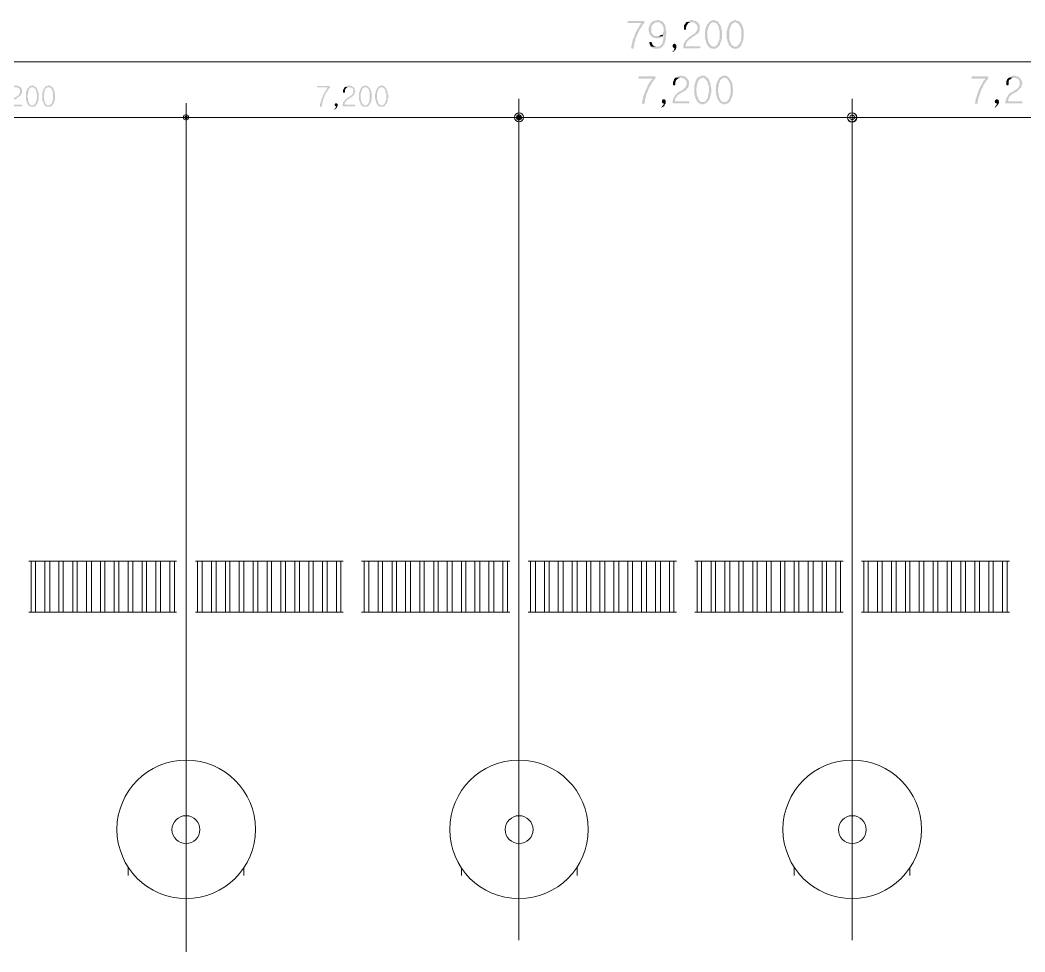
# Model space of a CAD drawing. Header units: millimetres. Extents: x -750 to 105570, y 8301 to 66109.
# Drawn here: x 36471 to 58197, y 41960 to 62120 of the extents above; entities that cross this region are included whole.
import ezdxf

# ---------------------------------------------------------------- set-up
doc = ezdxf.new("R2010")
doc.units = ezdxf.units.MM
doc.layers.add('PDF_솔리드 채우기', color=7, linetype='Continuous')
doc.layers.add('PDF_형상', color=7, linetype='Continuous')

msp = doc.modelspace()

# ---------------------------------------------------------------- hatches: boundary and pattern name
at = {"layer": 'PDF_솔리드 채우기', "transparency": 33554559}
for points in [[(49939, 62099), (49625, 62099), (49614, 62099), (49604, 62088), (49604, 62078), (49604, 62068), (49614, 62057), (49625, 62057), (49908, 62057), (49897, 62047), (49887, 62036), (49887, 62026), (49876, 62015), (49866, 61994), (49855, 61984), (49845, 61973), (49845, 61963), (49834, 61942), (49824, 61931), (49813, 61921), (49813, 61900), (49803, 61889), (49792, 61869), (49782, 61858), (49782, 61837), (49772, 61827), (49761, 61806), (49761, 61785), (49761, 61785), (49751, 61764), (49740, 61743), (49740, 61732), (49730, 61711), (49719, 61701), (49719, 61680), (49709, 61659), (49709, 61649), (49709, 61628), (49698, 61617), (49698, 61607), (49698, 61586), (49688, 61575), (49688, 61565), (49688, 61544), (49688, 61533), (49688, 61512), (49688, 61512), (49698, 61502), (49709, 61502), (49719, 61502), (49730, 61502), (49740, 61523), (49740, 61533), (49740, 61544), (49740, 61565), (49751, 61575), (49751, 61596), (49751, 61607), (49751, 61628), (49761, 61638), (49761, 61659), (49772, 61670), (49772, 61691), (49772, 61701), (49782, 61722), (49782, 61732), (49792, 61753), (49803, 61764), (49803, 61774), (49813, 61795), (49813, 61806), (49824, 61827), (49834, 61837), (49834, 61858), (49845, 61858), (49855, 61879), (49855, 61900), (49866, 61910), (49876, 61931), (49887, 61942), (49897, 61963), (49908, 61973), (49918, 61984), (49918, 62005), (49929, 62015), (49939, 62026), (49950, 62036), (49960, 62047), (49960, 62047), (49970, 62068), (49970, 62078), (49970, 62088), (49960, 62099), (49950, 62099)], [(50253, 62120), (50243, 62120), (50222, 62109), (50201, 62109), (50190, 62109), (50180, 62099), (50159, 62099), (50149, 62088), (50138, 62078), (50128, 62068), (50117, 62068), (50107, 62057), (50096, 62036), (50096, 62026), (50086, 62015), (50075, 62005), (50075, 61984), (50075, 61973), (50065, 61952), (50065, 61931), (50065, 61921), (50065, 61910), (50065, 61889), (50065, 61869), (50075, 61858), (50075, 61837), (50075, 61827), (50086, 61806), (50096, 61795), (50107, 61785), (50117, 61774), (50128, 61764), (50128, 61764), (50138, 61753), (50149, 61743), (50169, 61743), (50180, 61732), (50190, 61732), (50211, 61732), (50232, 61722), (50232, 61722), (50253, 61722), (50274, 61732), (50285, 61732), (50306, 61732), (50316, 61743), (50327, 61743), (50337, 61753), (50348, 61764), (50358, 61764), (50253, 61774), (50232, 61774), (50211, 61774), (50201, 61774), (50180, 61785), (50169, 61795), (50159, 61795), (50149, 61806), (50149, 61816), (50138, 61827), (50128, 61837), (50128, 61858), (50117, 61869), (50117, 61889), (50117, 61900), (50117, 61910), (50117, 61931), (50117, 61952), (50117, 61963), (50128, 61984), (50128, 61994), (50138, 62005), (50149, 62015), (50149, 62026), (50159, 62036), (50180, 62047), (50190, 62057), (50201, 62068), (50222, 62068), (50232, 62068), (50253, 62068), (50379, 62068), (50368, 62078), (50358, 62088), (50337, 62099), (50327, 62099), (50316, 62109), (50295, 62109), (50274, 62120), (50264, 62120)], [(50379, 62068), (50253, 62068), (50264, 62068), (50285, 62068), (50295, 62068), (50316, 62057), (50327, 62047), (50337, 62036), (50348, 62026), (50358, 62026), (50358, 62015), (50368, 61994), (50379, 61984), (50379, 61973), (50389, 61952), (50389, 61942), (50389, 61921), (50389, 61910), (50389, 61900), (50389, 61879), (50379, 61869), (50379, 61848), (50368, 61837), (50358, 61827), (50348, 61816), (50348, 61816), (50337, 61795), (50389, 61795), (50389, 61774), (50389, 61753), (50379, 61743), (50379, 61722), (50379, 61701), (50379, 61691), (50368, 61670), (50368, 61659), (50368, 61649), (50358, 61628), (50358, 61617), (50348, 61617), (50348, 61596), (50337, 61586), (50327, 61575), (50316, 61565), (50295, 61554), (50285, 61554), (50274, 61544), (50253, 61544), (50232, 61544), (50232, 61544), (50117, 61544), (50128, 61533), (50128, 61533), (50149, 61523), (50159, 61512), (50169, 61512), (50190, 61502), (50201, 61502), (50222, 61502), (50232, 61502), (50253, 61502), (50264, 61502), (50285, 61502), (50295, 61512), (50316, 61512), (50327, 61523), (50337, 61533), (50348, 61533), (50358, 61544), (50368, 61554), (50379, 61575), (50389, 61586), (50389, 61586), (50400, 61596), (50400, 61607), (50410, 61617), (50410, 61628), (50410, 61638), (50421, 61659), (50421, 61670), (50421, 61680), (50431, 61701), (50431, 61711), (50431, 61732), (50431, 61753), (50431, 61774), (50431, 61785), (50442, 61806), (50442, 61827), (50442, 61848), (50442, 61858), (50442, 61879), (50431, 61900), (50431, 61921), (50431, 61942), (50431, 61963), (50431, 61973), (50421, 61994), (50421, 62005), (50410, 62015), (50410, 62026), (50400, 62047), (50389, 62057)], [(50997, 62120), (50976, 62120), (50965, 62109), (50944, 62109), (50934, 62109), (50913, 62099), (50903, 62088), (50892, 62088), (50882, 62078), (50997, 62068), (51018, 62068), (51028, 62068), (51049, 62068), (51060, 62057), (51070, 62047), (51081, 62036), (51091, 62036), (51102, 62026), (51102, 62005), (51112, 61994), (51112, 61984), (51122, 61963), (51122, 61952), (51122, 61942), (51112, 61921), (51112, 61910), (51102, 61889), (51102, 61879), (51091, 61869), (51081, 61858), (51070, 61848), (51070, 61837), (51060, 61827), (51039, 61827), (51028, 61816), (51018, 61806), (50997, 61795), (50976, 61774), (50976, 61774), (50955, 61764), (50944, 61753), (50934, 61743), (50913, 61732), (50903, 61722), (50892, 61711), (50882, 61701), (50871, 61691), (50861, 61680), (50850, 61670), (50850, 61670), (50840, 61649), (50840, 61638), (50829, 61628), (50819, 61607), (50819, 61596), (50819, 61575), (50808, 61565), (50808, 61544), (50808, 61533), (50808, 61512), (51154, 61512), (51175, 61523), (51175, 61523), (51185, 61533), (51185, 61533), (51175, 61554), (51175, 61554), (51164, 61554), (51154, 61554), (50861, 61554), (50861, 61575), (50871, 61596), (50871, 61607), (50882, 61628), (50882, 61638), (50892, 61649), (50892, 61649), (50903, 61659), (50913, 61670), (50924, 61680), (50934, 61691), (50944, 61701), (50955, 61711), (50976, 61722), (50986, 61732), (51007, 61743), (51007, 61753), (51028, 61764), (51049, 61774), (51060, 61785), (51081, 61795), (51091, 61806), (51102, 61816), (51112, 61827), (51122, 61827), (51133, 61837), (51143, 61848), (51143, 61858), (51154, 61879), (51164, 61889), (51164, 61910), (51164, 61921), (51164, 61942), (51164, 61952), (51164, 61973), (51164, 61984), (51164, 62005), (51154, 62015), (51154, 62036), (51143, 62047), (51133, 62057), (51122, 62068), (51112, 62078), (51102, 62088), (51091, 62088), (51081, 62099), (51060, 62109), (51049, 62109), (51028, 62109), (51018, 62120)], [(50882, 62078), (50871, 62068), (50861, 62057), (50850, 62036), (50840, 62026), (50829, 62015), (50829, 61994), (50829, 61984), (50829, 61963), (50829, 61952), (50829, 61931), (50829, 61921), (50829, 61910), (50850, 61910), (50850, 61910), (50861, 61910), (50871, 61910), (50871, 61921), (50871, 61931), (50871, 61952), (50871, 61973), (50882, 61984), (50882, 62005), (50892, 62015), (50903, 62026), (50903, 62036), (50913, 62047), (50924, 62057), (50944, 62057), (50955, 62068), (50976, 62068), (50986, 62068), (50997, 62068)], [(51468, 62120), (51447, 62120), (51437, 62109), (51416, 62109), (51405, 62099), (51395, 62099), (51384, 62088), (51374, 62078), (51363, 62068), (51353, 62057), (51342, 62047), (51332, 62026), (51321, 62026), (51321, 62005), (51311, 61994), (51311, 61984), (51301, 61963), (51301, 61952), (51290, 61931), (51290, 61921), (51290, 61900), (51290, 61889), (51280, 61869), (51280, 61858), (51280, 61837), (51280, 61816), (51280, 61806), (51280, 61785), (51280, 61774), (51280, 61753), (51280, 61732), (51290, 61722), (51290, 61701), (51290, 61691), (51301, 61670), (51301, 61659), (51301, 61638), (51311, 61628), (51311, 61617), (51321, 61607), (51321, 61596), (51332, 61575), (51342, 61565), (51353, 61554), (51363, 61544), (51468, 61544), (51447, 61544), (51437, 61554), (51426, 61554), (51416, 61565), (51405, 61575), (51395, 61586), (51384, 61596), (51374, 61607), (51363, 61628), (51353, 61638), (51353, 61649), (51353, 61670), (51342, 61680), (51342, 61701), (51342, 61711), (51332, 61732), (51332, 61743), (51332, 61764), (51332, 61785), (51332, 61806), (51332, 61806), (51332, 61827), (51332, 61848), (51332, 61858), (51332, 61879), (51332, 61900), (51342, 61910), (51342, 61931), (51342, 61942), (51353, 61952), (51353, 61973), (51363, 61984), (51363, 61994), (51374, 62005), (51384, 62026), (51395, 62036), (51405, 62047), (51416, 62057), (51426, 62057), (51437, 62068), (51447, 62068), (51468, 62068), (51562, 62078), (51552, 62088), (51541, 62099), (51531, 62099), (51510, 62109), (51500, 62109), (51489, 62109)], [(51562, 62078), (51468, 62068), (51479, 62068), (51489, 62068), (51500, 62057), (51520, 62057), (51531, 62047), (51541, 62036), (51552, 62015), (51562, 62005), (51562, 61994), (51573, 61973), (51573, 61963), (51583, 61952), (51583, 61931), (51583, 61921), (51594, 61900), (51594, 61889), (51594, 61869), (51594, 61848), (51594, 61837), (51594, 61816), (51594, 61806), (51594, 61785), (51594, 61774), (51594, 61753), (51594, 61732), (51594, 61722), (51594, 61701), (51583, 61691), (51583, 61670), (51573, 61659), (51573, 61649), (51562, 61628), (51562, 61628), (51552, 61607), (51552, 61596), (51541, 61586), (51531, 61565), (51510, 61565), (51500, 61554), (51489, 61544), (51479, 61544), (51468, 61544), (51363, 61544), (51374, 61533), (51384, 61523), (51405, 61512), (51416, 61512), (51426, 61502), (51447, 61502), (51458, 61502), (51468, 61502), (51479, 61502), (51489, 61502), (51510, 61502), (51520, 61512), (51531, 61523), (51541, 61523), (51562, 61533), (51573, 61544), (51583, 61565), (51594, 61575), (51604, 61586), (51604, 61596), (51604, 61607), (51615, 61628), (51625, 61638), (51625, 61649), (51636, 61670), (51636, 61680), (51636, 61701), (51646, 61711), (51646, 61732), (51646, 61743), (51646, 61764), (51646, 61785), (51646, 61795), (51646, 61806), (51646, 61827), (51646, 61848), (51646, 61858), (51646, 61879), (51646, 61900), (51636, 61910), (51636, 61931), (51636, 61942), (51625, 61963), (51625, 61973), (51615, 61984), (51615, 62005), (51604, 62015), (51604, 62026), (51594, 62036), (51583, 62047), (51573, 62068)], [(51939, 62120), (51918, 62120), (51908, 62109), (51887, 62109), (51877, 62099), (51866, 62099), (51856, 62088), (51845, 62078), (51824, 62068), (51814, 62057), (51803, 62047), (51803, 62026), (51793, 62026), (51793, 62005), (51782, 61994), (51782, 61984), (51772, 61963), (51772, 61952), (51761, 61931), (51761, 61921), (51761, 61900), (51751, 61889), (51751, 61869), (51751, 61858), (51751, 61837), (51751, 61816), (51751, 61806), (51751, 61785), (51751, 61774), (51751, 61753), (51751, 61732), (51751, 61722), (51761, 61701), (51761, 61691), (51761, 61670), (51772, 61659), (51772, 61638), (51782, 61628), (51782, 61617), (51793, 61607), (51793, 61596), (51803, 61575), (51814, 61565), (51824, 61554), (51835, 61544), (51939, 61544), (51918, 61544), (51908, 61554), (51897, 61554), (51887, 61565), (51866, 61575), (51856, 61586), (51845, 61596), (51845, 61607), (51835, 61628), (51824, 61638), (51824, 61649), (51814, 61670), (51814, 61680), (51814, 61701), (51803, 61711), (51803, 61732), (51803, 61743), (51803, 61764), (51803, 61785), (51803, 61806), (51803, 61806), (51803, 61827), (51803, 61848), (51803, 61858), (51803, 61879), (51803, 61900), (51814, 61910), (51814, 61931), (51814, 61942), (51824, 61952), (51824, 61973), (51835, 61984), (51835, 61994), (51845, 62005), (51856, 62026), (51856, 62036), (51877, 62047), (51887, 62057), (51897, 62057), (51908, 62068), (51918, 62068), (51939, 62068), (52034, 62078), (52023, 62088), (52013, 62099), (51992, 62099), (51981, 62109), (51971, 62109), (51950, 62109)], [(52034, 62078), (51939, 62068), (51950, 62068), (51960, 62068), (51971, 62057), (51981, 62057), (52002, 62047), (52013, 62036), (52023, 62015), (52023, 62005), (52034, 61994), (52044, 61973), (52044, 61963), (52055, 61952), (52055, 61931), (52055, 61921), (52065, 61900), (52065, 61889), (52065, 61869), (52065, 61848), (52065, 61837), (52065, 61816), (52065, 61806), (52065, 61785), (52065, 61774), (52065, 61753), (52065, 61732), (52065, 61722), (52055, 61701), (52055, 61691), (52055, 61670), (52044, 61659), (52044, 61649), (52034, 61628), (52034, 61628), (52023, 61607), (52013, 61596), (52002, 61586), (51992, 61565), (51981, 61565), (51971, 61554), (51960, 61544), (51950, 61544), (51939, 61544), (51835, 61544), (51845, 61533), (51856, 61523), (51877, 61512), (51887, 61512), (51897, 61502), (51908, 61502), (51929, 61502), (51939, 61502), (51950, 61502), (51960, 61502), (51981, 61502), (51992, 61512), (52002, 61523), (52013, 61523), (52023, 61533), (52044, 61544), (52055, 61565), (52055, 61575), (52065, 61586), (52076, 61596), (52076, 61607), (52086, 61628), (52086, 61638), (52096, 61649), (52096, 61670), (52107, 61680), (52107, 61701), (52107, 61711), (52117, 61732), (52117, 61743), (52117, 61764), (52117, 61785), (52117, 61795), (52117, 61806), (52117, 61827), (52117, 61848), (52117, 61858), (52117, 61879), (52117, 61900), (52107, 61910), (52107, 61931), (52107, 61942), (52096, 61963), (52096, 61973), (52086, 61984), (52086, 62005), (52076, 62015), (52076, 62026), (52065, 62036), (52055, 62047), (52044, 62068)], [(50337, 61795), (50327, 61795), (50306, 61785), (50295, 61774), (50285, 61774), (50264, 61774), (50253, 61774), (50358, 61764), (50368, 61785), (50379, 61795), (50389, 61795)], [(50117, 61649), (50096, 61649), (50086, 61649), (50075, 61638), (50075, 61628), (50086, 61607), (50086, 61596), (50096, 61575), (50096, 61565), (50107, 61554), (50117, 61544), (50232, 61544), (50222, 61544), (50201, 61554), (50190, 61554), (50169, 61565), (50159, 61575), (50159, 61575), (50149, 61586), (50138, 61596), (50138, 61607), (50128, 61628), (50128, 61638), (50128, 61649)], [(50620, 61607), (50609, 61607), (50588, 61596), (50588, 61586), (50578, 61575), (50578, 61565), (50578, 61554), (50578, 61544), (50588, 61533), (50588, 61533), (50599, 61523), (50620, 61512), (50620, 61512), (50620, 61502), (50609, 61481), (50609, 61471), (50599, 61460), (50588, 61450), (50578, 61439), (50567, 61439), (50578, 61429), (50599, 61439), (50609, 61450), (50620, 61460), (50630, 61471), (50641, 61481), (50651, 61492), (50651, 61512), (50662, 61523), (50662, 61533), (50662, 61554), (50662, 61554), (50662, 61575), (50651, 61586), (50651, 61586), (50641, 61596), (50630, 61607)], [(50180, 60905), (49866, 60905), (49845, 60895), (49834, 60884), (49834, 60884), (49845, 60863), (49855, 60863), (49866, 60853), (50149, 60853), (50138, 60842), (50128, 60832), (50117, 60821), (50107, 60811), (50096, 60800), (50096, 60790), (50086, 60769), (50075, 60758), (50065, 60748), (50065, 60727), (50054, 60717), (50044, 60706), (50033, 60685), (50033, 60675), (50023, 60654), (50012, 60643), (50012, 60622), (50002, 60601), (49991, 60591), (49991, 60580), (49981, 60570), (49981, 60549), (49970, 60528), (49960, 60518), (49960, 60497), (49950, 60476), (49950, 60465), (49939, 60444), (49939, 60434), (49939, 60413), (49929, 60402), (49929, 60392), (49929, 60371), (49918, 60360), (49918, 60350), (49918, 60329), (49918, 60319), (49929, 60308), (49939, 60298), (49939, 60298), (49960, 60308), (49960, 60308), (49970, 60319), (49970, 60329), (49981, 60350), (49981, 60360), (49981, 60381), (49981, 60392), (49991, 60413), (49991, 60423), (49991, 60444), (50002, 60455), (50002, 60476), (50002, 60486), (50012, 60497), (50012, 60518), (50023, 60528), (50023, 60549), (50033, 60559), (50044, 60580), (50044, 60591), (50054, 60612), (50054, 60622), (50065, 60643), (50075, 60654), (50075, 60664), (50086, 60685), (50096, 60696), (50107, 60717), (50117, 60727), (50117, 60748), (50128, 60758), (50138, 60769), (50149, 60790), (50159, 60800), (50169, 60811), (50180, 60821), (50180, 60832), (50190, 60842), (50201, 60853), (50211, 60863), (50211, 60884), (50211, 60884), (50201, 60895)], [(50766, 60916), (50745, 60916), (50725, 60916), (50714, 60905), (50693, 60905), (50683, 60895), (50672, 60895), (50651, 60884), (50641, 60874), (50766, 60874), (50777, 60874), (50798, 60863), (50808, 60863), (50829, 60853), (50840, 60853), (50850, 60842), (50850, 60832), (50861, 60821), (50871, 60811), (50882, 60790), (50882, 60779), (50882, 60758), (50882, 60758), (50882, 60737), (50882, 60717), (50871, 60706), (50871, 60696), (50861, 60675), (50850, 60664), (50850, 60654), (50840, 60643), (50829, 60643), (50819, 60633), (50808, 60622), (50798, 60612), (50777, 60601), (50766, 60591), (50745, 60580), (50735, 60580), (50725, 60570), (50704, 60559), (50693, 60549), (50683, 60539), (50672, 60528), (50662, 60518), (50641, 60507), (50641, 60497), (50630, 60476), (50620, 60465), (50620, 60465), (50609, 60455), (50599, 60444), (50599, 60423), (50588, 60413), (50588, 60392), (50578, 60381), (50578, 60360), (50578, 60350), (50578, 60329), (50578, 60319), (50924, 60319), (50934, 60319), (50944, 60319), (50944, 60340), (50944, 60340), (50944, 60350), (50944, 60350), (50924, 60360), (50924, 60360), (50630, 60360), (50630, 60381), (50630, 60392), (50641, 60413), (50641, 60423), (50651, 60434), (50662, 60455), (50662, 60455), (50672, 60465), (50672, 60476), (50683, 60486), (50693, 60497), (50704, 60507), (50725, 60518), (50735, 60528), (50756, 60539), (50766, 60549), (50777, 60549), (50787, 60559), (50808, 60570), (50829, 60580), (50840, 60591), (50861, 60601), (50871, 60612), (50882, 60622), (50892, 60633), (50892, 60643), (50903, 60654), (50913, 60664), (50924, 60675), (50924, 60696), (50924, 60706), (50934, 60727), (50934, 60737), (50934, 60758), (50934, 60769), (50934, 60790), (50924, 60800), (50924, 60821), (50913, 60832), (50903, 60842), (50892, 60853), (50892, 60863), (50882, 60874), (50871, 60884), (50850, 60895), (50840, 60905), (50829, 60905), (50808, 60905), (50798, 60916), (50777, 60916)], [(50641, 60874), (50630, 60863), (50620, 60853), (50609, 60842), (50609, 60821), (50599, 60811), (50599, 60800), (50588, 60779), (50588, 60769), (50588, 60758), (50588, 60737), (50588, 60717), (50599, 60717), (50609, 60706), (50609, 60706), (50630, 60706), (50630, 60717), (50641, 60727), (50641, 60727), (50641, 60758), (50641, 60769), (50641, 60790), (50651, 60800), (50651, 60821), (50662, 60832), (50672, 60832), (50683, 60842), (50693, 60853), (50704, 60863), (50725, 60863), (50735, 60874), (50756, 60874), (50766, 60874)], [(51227, 60916), (51217, 60916), (51196, 60916), (51185, 60905), (51175, 60905), (51164, 60895), (51143, 60884), (51133, 60884), (51122, 60874), (51112, 60853), (51102, 60842), (51091, 60832), (51091, 60821), (51081, 60811), (51081, 60790), (51070, 60779), (51070, 60769), (51060, 60748), (51060, 60737), (51060, 60717), (51049, 60706), (51049, 60685), (51049, 60675), (51049, 60654), (51049, 60633), (51049, 60622), (51049, 60612), (51049, 60591), (51049, 60570), (51049, 60549), (51049, 60539), (51049, 60518), (51049, 60507), (51060, 60486), (51060, 60476), (51070, 60455), (51070, 60444), (51070, 60434), (51081, 60413), (51091, 60402), (51091, 60392), (51102, 60381), (51112, 60360), (51122, 60350), (51133, 60340), (51227, 60350), (51217, 60350), (51206, 60350), (51185, 60350), (51175, 60360), (51164, 60371), (51154, 60381), (51143, 60392), (51133, 60413), (51133, 60423), (51122, 60444), (51122, 60455), (51112, 60465), (51112, 60486), (51102, 60497), (51102, 60518), (51102, 60528), (51102, 60549), (51102, 60559), (51091, 60580), (51091, 60601), (51091, 60612), (51091, 60622), (51091, 60643), (51102, 60664), (51102, 60675), (51102, 60696), (51102, 60706), (51112, 60727), (51112, 60737), (51112, 60758), (51122, 60769), (51122, 60779), (51133, 60790), (51133, 60811), (51143, 60821), (51154, 60832), (51164, 60842), (51175, 60853), (51185, 60863), (51206, 60863), (51217, 60874), (51227, 60874), (51332, 60874), (51311, 60884), (51301, 60895), (51290, 60905), (51280, 60905), (51269, 60916), (51248, 60916), (51238, 60916)], [(51332, 60874), (51227, 60874), (51248, 60874), (51259, 60863), (51269, 60863), (51280, 60853), (51290, 60842), (51301, 60832), (51311, 60821), (51321, 60800), (51332, 60790), (51332, 60779), (51342, 60758), (51342, 60748), (51353, 60737), (51353, 60717), (51353, 60706), (51363, 60685), (51363, 60675), (51363, 60654), (51363, 60633), (51363, 60612), (51363, 60612), (51363, 60591), (51363, 60570), (51363, 60549), (51363, 60539), (51353, 60518), (51353, 60507), (51353, 60486), (51342, 60476), (51342, 60455), (51342, 60444), (51332, 60434), (51332, 60423), (51321, 60413), (51311, 60392), (51301, 60381), (51290, 60371), (51280, 60360), (51269, 60350), (51259, 60350), (51238, 60350), (51227, 60350), (51133, 60340), (51143, 60329), (51154, 60319), (51164, 60319), (51175, 60308), (51196, 60308), (51206, 60298), (51227, 60298), (51227, 60298), (51248, 60298), (51259, 60308), (51269, 60308), (51290, 60308), (51301, 60319), (51311, 60329), (51321, 60340), (51332, 60350), (51342, 60360), (51353, 60371), (51363, 60392), (51363, 60392), (51374, 60413), (51384, 60423), (51384, 60434), (51395, 60455), (51395, 60465), (51395, 60476), (51405, 60497), (51405, 60507), (51405, 60528), (51416, 60549), (51416, 60559), (51416, 60580), (51416, 60601), (51416, 60612), (51416, 60622), (51416, 60643), (51416, 60664), (51405, 60675), (51405, 60696), (51405, 60717), (51405, 60727), (51395, 60748), (51395, 60758), (51384, 60769), (51384, 60790), (51374, 60800), (51374, 60811), (51363, 60821), (51363, 60832), (51353, 60853), (51342, 60863)], [(51698, 60916), (51688, 60916), (51667, 60916), (51657, 60905), (51646, 60905), (51625, 60895), (51615, 60884), (51604, 60884), (51594, 60874), (51583, 60853), (51573, 60842), (51562, 60832), (51562, 60821), (51552, 60811), (51552, 60790), (51541, 60779), (51541, 60769), (51531, 60748), (51531, 60737), (51520, 60717), (51520, 60706), (51520, 60685), (51520, 60675), (51520, 60654), (51520, 60633), (51510, 60622), (51510, 60612), (51510, 60591), (51520, 60570), (51520, 60549), (51520, 60539), (51520, 60518), (51520, 60507), (51531, 60486), (51531, 60476), (51531, 60455), (51541, 60444), (51541, 60434), (51552, 60413), (51562, 60402), (51562, 60392), (51573, 60381), (51583, 60360), (51594, 60350), (51604, 60340), (51698, 60350), (51688, 60350), (51667, 60350), (51657, 60350), (51646, 60360), (51636, 60371), (51625, 60381), (51615, 60392), (51604, 60413), (51594, 60423), (51594, 60444), (51583, 60455), (51583, 60465), (51583, 60486), (51573, 60497), (51573, 60518), (51573, 60528), (51573, 60549), (51562, 60559), (51562, 60580), (51562, 60601), (51562, 60612), (51562, 60622), (51562, 60643), (51562, 60664), (51573, 60675), (51573, 60696), (51573, 60706), (51573, 60727), (51583, 60737), (51583, 60758), (51594, 60769), (51594, 60779), (51594, 60790), (51604, 60811), (51615, 60821), (51625, 60832), (51636, 60842), (51646, 60853), (51657, 60863), (51678, 60863), (51688, 60874), (51698, 60874), (51793, 60874), (51782, 60884), (51772, 60895), (51761, 60905), (51751, 60905), (51730, 60916), (51719, 60916), (51709, 60916)], [(51793, 60874), (51698, 60874), (51709, 60874), (51730, 60863), (51740, 60863), (51751, 60853), (51761, 60842), (51772, 60832), (51782, 60821), (51793, 60800), (51803, 60790), (51803, 60779), (51814, 60758), (51814, 60748), (51824, 60737), (51824, 60717), (51824, 60706), (51824, 60685), (51835, 60675), (51835, 60654), (51835, 60633), (51835, 60612), (51835, 60612), (51835, 60591), (51835, 60570), (51835, 60549), (51835, 60539), (51824, 60518), (51824, 60507), (51824, 60486), (51814, 60476), (51814, 60455), (51803, 60444), (51803, 60434), (51803, 60423), (51793, 60413), (51782, 60392), (51772, 60381), (51761, 60371), (51751, 60360), (51740, 60350), (51719, 60350), (51709, 60350), (51698, 60350), (51604, 60340), (51615, 60329), (51625, 60319), (51636, 60319), (51646, 60308), (51667, 60308), (51678, 60298), (51688, 60298), (51698, 60298), (51719, 60298), (51730, 60308), (51740, 60308), (51761, 60308), (51772, 60319), (51782, 60329), (51793, 60340), (51803, 60350), (51814, 60360), (51824, 60371), (51835, 60392), (51835, 60392), (51845, 60413), (51845, 60423), (51856, 60434), (51866, 60455), (51866, 60465), (51866, 60476), (51877, 60497), (51877, 60507), (51877, 60528), (51877, 60549), (51887, 60559), (51887, 60580), (51887, 60601), (51887, 60612), (51887, 60622), (51887, 60643), (51877, 60664), (51877, 60675), (51877, 60696), (51877, 60717), (51877, 60727), (51866, 60748), (51866, 60758), (51856, 60769), (51856, 60790), (51845, 60800), (51845, 60811), (51835, 60821), (51824, 60832), (51814, 60853), (51803, 60863)], [(57375, 60905), (57061, 60905), (57050, 60895), (57040, 60884), (57040, 60884), (57040, 60863), (57050, 60863), (57061, 60853), (57343, 60853), (57333, 60842), (57333, 60832), (57322, 60821), (57312, 60811), (57301, 60800), (57291, 60790), (57291, 60769), (57280, 60758), (57270, 60748), (57260, 60727), (57260, 60717), (57249, 60706), (57239, 60685), (57228, 60675), (57228, 60654), (57218, 60643), (57207, 60622), (57197, 60601), (57197, 60591), (57197, 60580), (57186, 60570), (57176, 60549), (57176, 60528), (57165, 60518), (57165, 60497), (57155, 60476), (57155, 60465), (57144, 60444), (57144, 60434), (57134, 60413), (57134, 60402), (57134, 60392), (57123, 60371), (57123, 60360), (57123, 60350), (57123, 60329), (57123, 60319), (57123, 60308), (57134, 60298), (57144, 60298), (57155, 60308), (57165, 60308), (57176, 60319), (57176, 60329), (57176, 60350), (57176, 60360), (57186, 60381), (57186, 60392), (57186, 60413), (57197, 60423), (57197, 60444), (57197, 60455), (57207, 60476), (57207, 60486), (57218, 60497), (57218, 60518), (57228, 60528), (57228, 60549), (57239, 60559), (57239, 60580), (57249, 60591), (57249, 60612), (57260, 60622), (57270, 60643), (57280, 60654), (57280, 60664), (57291, 60685), (57301, 60696), (57301, 60717), (57312, 60727), (57322, 60748), (57333, 60758), (57343, 60769), (57354, 60790), (57354, 60800), (57364, 60811), (57375, 60821), (57385, 60832), (57396, 60842), (57406, 60853), (57406, 60863), (57406, 60884), (57406, 60884), (57396, 60895), (57385, 60905)], [(57961, 60916), (57940, 60916), (57930, 60916), (57909, 60905), (57898, 60905), (57877, 60895), (57867, 60895), (57856, 60884), (57846, 60874), (57961, 60874), (57982, 60874), (57993, 60863), (58014, 60863), (58024, 60853), (58034, 60853), (58055, 60842), (58055, 60832), (58066, 60821), (58076, 60811), (58076, 60790), (58087, 60779), (58087, 60758), (58087, 60758), (58087, 60737), (58087, 60717), (58076, 60706), (58076, 60696), (58066, 60675), (58055, 60664), (58045, 60654), (58045, 60643), (58034, 60643), (58024, 60633), (58014, 60622), (57993, 60612), (57982, 60601), (57961, 60591), (57951, 60580), (57940, 60580), (57930, 60570), (57909, 60559), (57898, 60549), (57877, 60539), (57867, 60528), (57856, 60518), (57846, 60507), (57836, 60497), (57825, 60476), (57825, 60465), (57815, 60465), (57815, 60455), (57804, 60444), (57794, 60423), (57794, 60413), (57783, 60392), (57783, 60381), (57783, 60360), (57773, 60350), (57773, 60329), (57773, 60319), (58129, 60319), (58139, 60319), (58139, 60319), (58150, 60340), (58150, 60340), (58139, 60350), (58139, 60350), (58129, 60360), (58129, 60360), (57825, 60360), (57836, 60381), (57836, 60392), (57836, 60413), (57846, 60423), (57856, 60434), (57856, 60455), (57856, 60455), (57867, 60465), (57877, 60476), (57888, 60486), (57898, 60497), (57909, 60507), (57919, 60518), (57940, 60528), (57951, 60539), (57972, 60549), (57982, 60549), (57993, 60559), (58014, 60570), (58034, 60580), (58045, 60591), (58055, 60601), (58066, 60612), (58076, 60622), (58087, 60633), (58097, 60643), (58108, 60654), (58118, 60664), (58118, 60675), (58129, 60696), (58129, 60706), (58129, 60727), (58139, 60737), (58139, 60758), (58139, 60769), (58129, 60790), (58129, 60800), (58129, 60821), (58118, 60832), (58108, 60842), (58097, 60853), (58097, 60863), (58076, 60874), (58066, 60884), (58055, 60895), (58045, 60905), (58024, 60905), (58014, 60905), (57993, 60916), (57982, 60916)], [(57846, 60874), (57836, 60863), (57825, 60853), (57815, 60842), (57804, 60821), (57804, 60811), (57794, 60800), (57794, 60779), (57794, 60769), (57794, 60758), (57794, 60737), (57794, 60717), (57794, 60717), (57815, 60706), (57815, 60706), (57836, 60706), (57836, 60717), (57846, 60727), (57846, 60727), (57846, 60758), (57846, 60769), (57846, 60790), (57846, 60800), (57856, 60821), (57867, 60832), (57867, 60832), (57888, 60842), (57898, 60853), (57909, 60863), (57919, 60863), (57940, 60874), (57961, 60874), (57961, 60874)], [(36387, 60706), (36366, 60706), (36356, 60696), (36345, 60696), (36335, 60696), (36325, 60696), (36314, 60685), (36304, 60675), (36293, 60675), (36387, 60664), (36398, 60664), (36408, 60664), (36419, 60664), (36429, 60654), (36440, 60654), (36450, 60643), (36450, 60643), (36461, 60633), (36461, 60622), (36471, 60612), (36471, 60601), (36471, 60591), (36471, 60580), (36471, 60570), (36471, 60559), (36471, 60549), (36461, 60539), (36461, 60528), (36450, 60518), (36450, 60507), (36440, 60497), (36440, 60497), (36429, 60486), (36419, 60486), (36408, 60476), (36398, 60465), (36387, 60455), (36366, 60455), (36366, 60444), (36356, 60444), (36345, 60434), (36335, 60423), (36325, 60413), (36314, 60413), (36304, 60402), (36293, 60392), (36293, 60381), (36283, 60371), (36272, 60371), (36272, 60360), (36272, 60360), (36262, 60350), (36262, 60340), (36251, 60319), (36251, 60308), (36251, 60298), (36241, 60287), (36241, 60277), (36241, 60266), (36241, 60256), (36503, 60256), (36513, 60256), (36513, 60256), (36524, 60266), (36524, 60266), (36513, 60277), (36513, 60277), (36503, 60287), (36503, 60287), (36283, 60287), (36283, 60298), (36283, 60308), (36293, 60319), (36293, 60329), (36304, 60340), (36304, 60350), (36304, 60350), (36314, 60360), (36314, 60371), (36325, 60381), (36335, 60381), (36345, 60392), (36356, 60402), (36366, 60413), (36377, 60413), (36387, 60423), (36398, 60423), (36408, 60434), (36419, 60444), (36429, 60455), (36440, 60465), (36450, 60465), (36461, 60476), (36471, 60486), (36482, 60486), (36482, 60497), (36492, 60507), (36492, 60518), (36503, 60528), (36503, 60539), (36513, 60549), (36513, 60559), (36513, 60570), (36513, 60580), (36513, 60591), (36513, 60601), (36503, 60622), (36503, 60633), (36503, 60643), (36492, 60654), (36482, 60664), (36482, 60664), (36471, 60675), (36461, 60675), (36450, 60685), (36440, 60696), (36429, 60696), (36419, 60696), (36408, 60696), (36398, 60706)], [(36733, 60706), (36722, 60706), (36712, 60696), (36702, 60696), (36691, 60696), (36681, 60685), (36670, 60685), (36660, 60675), (36660, 60664), (36649, 60654), (36639, 60643), (36628, 60633), (36628, 60633), (36628, 60622), (36618, 60612), (36618, 60601), (36607, 60591), (36607, 60580), (36607, 60570), (36607, 60559), (36597, 60549), (36597, 60528), (36597, 60518), (36597, 60507), (36597, 60497), (36597, 60476), (36597, 60476), (36597, 60455), (36597, 60444), (36597, 60434), (36597, 60423), (36597, 60402), (36597, 60392), (36607, 60381), (36607, 60371), (36607, 60360), (36618, 60350), (36618, 60340), (36618, 60329), (36628, 60319), (36628, 60308), (36639, 60298), (36639, 60287), (36649, 60277), (36660, 60266), (36733, 60277), (36722, 60277), (36712, 60277), (36702, 60277), (36691, 60287), (36691, 60298), (36681, 60298), (36670, 60308), (36660, 60319), (36660, 60340), (36649, 60350), (36649, 60360), (36649, 60371), (36639, 60381), (36639, 60392), (36639, 60402), (36639, 60413), (36639, 60423), (36639, 60434), (36628, 60455), (36628, 60465), (36628, 60476), (36628, 60486), (36639, 60497), (36639, 60507), (36639, 60528), (36639, 60539), (36639, 60549), (36639, 60559), (36649, 60570), (36649, 60580), (36649, 60591), (36660, 60601), (36660, 60612), (36660, 60622), (36670, 60633), (36681, 60643), (36691, 60654), (36691, 60654), (36702, 60664), (36712, 60664), (36722, 60664), (36733, 60664), (36806, 60675), (36796, 60675), (36785, 60685), (36775, 60696), (36775, 60696), (36764, 60696), (36754, 60706)], [(36806, 60675), (36733, 60664), (36743, 60664), (36754, 60664), (36764, 60664), (36775, 60654), (36785, 60654), (36785, 60643), (36796, 60633), (36806, 60622), (36806, 60612), (36817, 60601), (36817, 60591), (36817, 60580), (36827, 60570), (36827, 60559), (36827, 60539), (36827, 60528), (36827, 60518), (36838, 60507), (36838, 60486), (36838, 60476), (36838, 60476), (36838, 60455), (36838, 60444), (36838, 60434), (36827, 60413), (36827, 60402), (36827, 60392), (36827, 60381), (36817, 60371), (36817, 60360), (36817, 60350), (36806, 60340), (36806, 60340), (36806, 60319), (36796, 60308), (36785, 60298), (36775, 60298), (36775, 60287), (36764, 60277), (36754, 60277), (36743, 60277), (36733, 60277), (36660, 60266), (36670, 60266), (36681, 60256), (36691, 60256), (36702, 60245), (36712, 60245), (36722, 60245), (36733, 60245), (36733, 60245), (36743, 60245), (36754, 60245), (36764, 60245), (36775, 60245), (36785, 60256), (36796, 60256), (36806, 60266), (36817, 60277), (36817, 60287), (36827, 60298), (36838, 60308), (36838, 60308), (36838, 60319), (36848, 60329), (36848, 60340), (36859, 60350), (36859, 60360), (36859, 60371), (36869, 60392), (36869, 60402), (36869, 60413), (36869, 60423), (36869, 60434), (36869, 60455), (36869, 60465), (36869, 60476), (36869, 60486), (36869, 60497), (36869, 60507), (36869, 60528), (36869, 60539), (36869, 60549), (36859, 60559), (36859, 60570), (36859, 60580), (36848, 60591), (36848, 60601), (36848, 60612), (36838, 60622), (36838, 60633), (36827, 60643), (36827, 60654), (36817, 60664)], [(37089, 60706), (37079, 60706), (37068, 60696), (37058, 60696), (37047, 60696), (37037, 60685), (37026, 60685), (37016, 60675), (37005, 60664), (36995, 60654), (36995, 60643), (36984, 60633), (36984, 60633), (36974, 60622), (36974, 60612), (36963, 60601), (36963, 60591), (36963, 60580), (36963, 60570), (36953, 60559), (36953, 60549), (36953, 60528), (36953, 60518), (36953, 60507), (36953, 60497), (36953, 60476), (36953, 60476), (36953, 60455), (36953, 60444), (36953, 60434), (36953, 60423), (36953, 60402), (36953, 60392), (36953, 60381), (36963, 60371), (36963, 60360), (36963, 60350), (36974, 60340), (36974, 60329), (36984, 60319), (36984, 60308), (36984, 60298), (36995, 60287), (37005, 60277), (37016, 60266), (37089, 60277), (37079, 60277), (37068, 60277), (37058, 60277), (37047, 60287), (37037, 60298), (37026, 60298), (37026, 60308), (37016, 60319), (37005, 60340), (37005, 60350), (37005, 60360), (36995, 60371), (36995, 60381), (36995, 60392), (36995, 60402), (36984, 60413), (36984, 60423), (36984, 60434), (36984, 60455), (36984, 60465), (36984, 60476), (36984, 60486), (36984, 60497), (36984, 60507), (36984, 60528), (36995, 60539), (36995, 60549), (36995, 60559), (36995, 60570), (37005, 60580), (37005, 60591), (37005, 60601), (37005, 60612), (37016, 60622), (37026, 60633), (37026, 60643), (37037, 60654), (37047, 60654), (37058, 60664), (37068, 60664), (37079, 60664), (37089, 60664), (37162, 60675), (37152, 60675), (37141, 60685), (37131, 60696), (37120, 60696), (37110, 60696), (37100, 60706)], [(37162, 60675), (37089, 60664), (37100, 60664), (37110, 60664), (37120, 60664), (37120, 60654), (37131, 60654), (37141, 60643), (37152, 60633), (37152, 60622), (37162, 60612), (37162, 60601), (37173, 60591), (37173, 60580), (37173, 60570), (37183, 60559), (37183, 60539), (37183, 60528), (37183, 60518), (37183, 60507), (37183, 60486), (37183, 60476), (37183, 60476), (37183, 60455), (37183, 60444), (37183, 60434), (37183, 60413), (37183, 60402), (37183, 60392), (37173, 60381), (37173, 60371), (37173, 60360), (37162, 60350), (37162, 60340), (37162, 60340), (37152, 60319), (37152, 60308), (37141, 60298), (37131, 60298), (37120, 60287), (37110, 60277), (37110, 60277), (37100, 60277), (37089, 60277), (37016, 60266), (37016, 60266), (37026, 60256), (37037, 60256), (37047, 60245), (37058, 60245), (37068, 60245), (37079, 60245), (37089, 60245), (37100, 60245), (37110, 60245), (37120, 60245), (37131, 60245), (37141, 60256), (37152, 60256), (37152, 60266), (37162, 60277), (37173, 60287), (37183, 60298), (37183, 60308), (37194, 60308), (37194, 60319), (37204, 60329), (37204, 60340), (37204, 60350), (37215, 60360), (37215, 60371), (37215, 60392), (37215, 60402), (37225, 60413), (37225, 60423), (37225, 60434), (37225, 60455), (37225, 60465), (37225, 60476), (37225, 60486), (37225, 60497), (37225, 60507), (37225, 60528), (37215, 60539), (37215, 60549), (37215, 60559), (37215, 60570), (37204, 60580), (37204, 60591), (37204, 60601), (37194, 60612), (37194, 60622), (37194, 60633), (37183, 60643), (37173, 60654), (37173, 60664)], [(43142, 60696), (42912, 60696), (42901, 60685), (42891, 60685), (42891, 60675), (42891, 60664), (42901, 60664), (42912, 60664), (43121, 60664), (43111, 60654), (43111, 60643), (43100, 60633), (43100, 60622), (43090, 60612), (43079, 60601), (43079, 60591), (43069, 60580), (43069, 60570), (43058, 60559), (43048, 60549), (43048, 60539), (43038, 60528), (43038, 60518), (43027, 60507), (43027, 60497), (43017, 60486), (43017, 60465), (43006, 60455), (43006, 60455), (43006, 60444), (42996, 60423), (42996, 60413), (42985, 60402), (42985, 60392), (42975, 60371), (42975, 60360), (42975, 60350), (42964, 60340), (42964, 60329), (42964, 60319), (42964, 60308), (42954, 60298), (42954, 60287), (42954, 60277), (42954, 60266), (42954, 60256), (42954, 60245), (42964, 60245), (42975, 60245), (42985, 60245), (42985, 60245), (42996, 60256), (42996, 60266), (42996, 60277), (42996, 60287), (42996, 60298), (43006, 60308), (43006, 60319), (43006, 60329), (43006, 60350), (43017, 60360), (43017, 60371), (43017, 60381), (43027, 60392), (43027, 60402), (43027, 60413), (43038, 60423), (43038, 60434), (43048, 60455), (43048, 60465), (43048, 60476), (43058, 60486), (43058, 60497), (43069, 60507), (43069, 60518), (43079, 60528), (43079, 60539), (43090, 60549), (43100, 60559), (43100, 60570), (43111, 60580), (43121, 60591), (43121, 60601), (43132, 60612), (43142, 60622), (43142, 60633), (43153, 60643), (43153, 60643), (43163, 60654), (43174, 60664), (43174, 60675), (43174, 60675), (43163, 60685), (43153, 60696)], [(43582, 60706), (43572, 60706), (43561, 60696), (43551, 60696), (43530, 60696), (43519, 60696), (43509, 60685), (43509, 60675), (43498, 60675), (43582, 60664), (43593, 60664), (43614, 60664), (43624, 60664), (43634, 60654), (43645, 60654), (43655, 60643), (43655, 60643), (43666, 60633), (43666, 60622), (43676, 60612), (43676, 60601), (43676, 60591), (43676, 60580), (43676, 60570), (43676, 60559), (43666, 60549), (43666, 60539), (43666, 60528), (43655, 60518), (43645, 60507), (43645, 60497), (43634, 60497), (43624, 60486), (43624, 60486), (43614, 60476), (43593, 60465), (43582, 60455), (43572, 60455), (43572, 60444), (43561, 60444), (43540, 60434), (43530, 60423), (43519, 60413), (43519, 60413), (43509, 60402), (43498, 60392), (43488, 60381), (43488, 60371), (43477, 60371), (43477, 60360), (43467, 60360), (43467, 60350), (43456, 60340), (43456, 60319), (43456, 60308), (43446, 60298), (43446, 60287), (43446, 60277), (43446, 60266), (43446, 60256), (43708, 60256), (43718, 60256), (43718, 60256), (43718, 60266), (43718, 60266), (43718, 60277), (43718, 60277), (43708, 60287), (43708, 60287), (43488, 60287), (43488, 60298), (43488, 60308), (43488, 60319), (43498, 60329), (43498, 60340), (43509, 60350), (43509, 60350), (43509, 60360), (43519, 60371), (43530, 60381), (43540, 60381), (43540, 60392), (43551, 60402), (43561, 60413), (43582, 60413), (43593, 60423), (43593, 60423), (43603, 60434), (43624, 60444), (43634, 60455), (43645, 60465), (43655, 60465), (43666, 60476), (43676, 60486), (43676, 60486), (43687, 60497), (43687, 60507), (43697, 60518), (43708, 60528), (43708, 60539), (43708, 60549), (43708, 60559), (43718, 60570), (43718, 60580), (43718, 60591), (43708, 60601), (43708, 60622), (43708, 60633), (43697, 60643), (43697, 60654), (43687, 60664), (43676, 60664), (43676, 60675), (43666, 60675), (43655, 60685), (43645, 60696), (43634, 60696), (43624, 60696), (43614, 60696), (43593, 60706)], [(43498, 60675), (43488, 60664), (43477, 60654), (43477, 60643), (43467, 60633), (43467, 60622), (43456, 60612), (43456, 60601), (43456, 60591), (43456, 60580), (43456, 60570), (43456, 60549), (43456, 60549), (43467, 60549), (43477, 60549), (43488, 60549), (43488, 60549), (43488, 60559), (43498, 60559), (43498, 60580), (43498, 60591), (43498, 60601), (43498, 60622), (43509, 60633), (43509, 60633), (43519, 60643), (43519, 60654), (43530, 60654), (43540, 60664), (43551, 60664), (43572, 60664), (43582, 60664), (43582, 60664)], [(43938, 60706), (43928, 60706), (43917, 60696), (43907, 60696), (43896, 60696), (43886, 60685), (43875, 60685), (43865, 60675), (43854, 60664), (43844, 60654), (43844, 60643), (43833, 60633), (43833, 60633), (43823, 60622), (43823, 60612), (43823, 60601), (43813, 60591), (43813, 60580), (43813, 60570), (43802, 60559), (43802, 60549), (43802, 60528), (43802, 60518), (43802, 60507), (43802, 60497), (43802, 60476), (43802, 60476), (43802, 60455), (43802, 60444), (43802, 60434), (43802, 60423), (43802, 60402), (43802, 60392), (43802, 60381), (43813, 60371), (43813, 60360), (43813, 60350), (43823, 60340), (43823, 60329), (43833, 60319), (43833, 60308), (43833, 60298), (43844, 60287), (43854, 60277), (43865, 60266), (43938, 60277), (43928, 60277), (43917, 60277), (43907, 60277), (43896, 60287), (43886, 60298), (43875, 60298), (43875, 60308), (43865, 60319), (43854, 60340), (43854, 60350), (43854, 60360), (43844, 60371), (43844, 60381), (43844, 60392), (43844, 60402), (43833, 60413), (43833, 60423), (43833, 60434), (43833, 60455), (43833, 60465), (43833, 60476), (43833, 60486), (43833, 60497), (43833, 60507), (43833, 60528), (43844, 60539), (43844, 60549), (43844, 60559), (43844, 60570), (43854, 60580), (43854, 60591), (43854, 60601), (43854, 60612), (43865, 60622), (43875, 60633), (43875, 60643), (43886, 60654), (43896, 60654), (43907, 60664), (43917, 60664), (43928, 60664), (43938, 60664), (44012, 60675), (44001, 60675), (43991, 60685), (43980, 60696), (43970, 60696), (43959, 60696), (43949, 60706)], [(44012, 60675), (43938, 60664), (43949, 60664), (43959, 60664), (43970, 60664), (43970, 60654), (43980, 60654), (43991, 60643), (44001, 60633), (44001, 60622), (44012, 60612), (44012, 60601), (44022, 60591), (44022, 60580), (44022, 60570), (44032, 60559), (44032, 60539), (44032, 60528), (44032, 60518), (44032, 60507), (44032, 60486), (44032, 60476), (44032, 60476), (44032, 60455), (44032, 60444), (44032, 60434), (44032, 60413), (44032, 60402), (44032, 60392), (44022, 60381), (44022, 60371), (44022, 60360), (44022, 60350), (44012, 60340), (44012, 60340), (44001, 60319), (44001, 60308), (43991, 60298), (43980, 60298), (43970, 60287), (43959, 60277), (43959, 60277), (43949, 60277), (43938, 60277), (43865, 60266), (43865, 60266), (43875, 60256), (43886, 60256), (43896, 60245), (43907, 60245), (43917, 60245), (43928, 60245), (43938, 60245), (43949, 60245), (43959, 60245), (43970, 60245), (43980, 60245), (43991, 60256), (44001, 60256), (44001, 60266), (44012, 60277), (44022, 60287), (44032, 60298), (44032, 60308), (44043, 60308), (44043, 60319), (44053, 60329), (44053, 60340), (44053, 60350), (44064, 60360), (44064, 60371), (44064, 60392), (44064, 60402), (44074, 60413), (44074, 60423), (44074, 60434), (44074, 60455), (44074, 60465), (44074, 60476), (44074, 60486), (44074, 60497), (44074, 60507), (44074, 60528), (44074, 60539), (44064, 60549), (44064, 60559), (44064, 60570), (44064, 60580), (44053, 60591), (44053, 60601), (44043, 60612), (44043, 60622), (44043, 60633), (44032, 60643), (44022, 60654), (44022, 60664)], [(44284, 60706), (44273, 60706), (44263, 60696), (44252, 60696), (44242, 60696), (44231, 60685), (44221, 60685), (44221, 60675), (44210, 60664), (44200, 60654), (44190, 60643), (44190, 60633), (44179, 60633), (44179, 60622), (44179, 60612), (44169, 60601), (44169, 60591), (44158, 60580), (44158, 60570), (44158, 60559), (44158, 60549), (44158, 60528), (44148, 60518), (44148, 60507), (44148, 60497), (44148, 60476), (44148, 60476), (44148, 60455), (44148, 60444), (44148, 60434), (44148, 60423), (44158, 60402), (44158, 60392), (44158, 60381), (44158, 60371), (44169, 60360), (44169, 60350), (44169, 60340), (44179, 60329), (44179, 60319), (44179, 60308), (44190, 60298), (44200, 60287), (44210, 60277), (44210, 60266), (44284, 60277), (44273, 60277), (44263, 60277), (44263, 60277), (44252, 60287), (44242, 60298), (44231, 60298), (44221, 60308), (44221, 60319), (44210, 60340), (44210, 60350), (44200, 60360), (44200, 60371), (44200, 60381), (44200, 60392), (44190, 60402), (44190, 60413), (44190, 60423), (44190, 60434), (44190, 60455), (44190, 60465), (44190, 60476), (44190, 60486), (44190, 60497), (44190, 60507), (44190, 60528), (44190, 60539), (44190, 60549), (44200, 60559), (44200, 60570), (44200, 60580), (44210, 60591), (44210, 60601), (44210, 60612), (44221, 60622), (44221, 60633), (44231, 60643), (44242, 60654), (44252, 60654), (44263, 60664), (44263, 60664), (44273, 60664), (44284, 60664), (44357, 60675), (44357, 60675), (44347, 60685), (44336, 60696), (44326, 60696), (44315, 60696), (44305, 60706), (44294, 60706)], [(44357, 60675), (44284, 60664), (44294, 60664), (44305, 60664), (44315, 60664), (44326, 60654), (44336, 60654), (44347, 60643), (44347, 60633), (44357, 60622), (44368, 60612), (44368, 60601), (44368, 60591), (44378, 60580), (44378, 60570), (44378, 60559), (44378, 60539), (44389, 60528), (44389, 60518), (44389, 60507), (44389, 60486), (44389, 60476), (44389, 60476), (44389, 60455), (44389, 60444), (44389, 60434), (44389, 60413), (44389, 60402), (44378, 60392), (44378, 60381), (44378, 60371), (44378, 60360), (44368, 60350), (44368, 60340), (44368, 60340), (44357, 60319), (44347, 60308), (44347, 60298), (44336, 60298), (44326, 60287), (44315, 60277), (44305, 60277), (44294, 60277), (44284, 60277), (44210, 60266), (44221, 60266), (44231, 60256), (44242, 60256), (44252, 60245), (44263, 60245), (44273, 60245), (44284, 60245), (44284, 60245), (44294, 60245), (44315, 60245), (44326, 60245), (44326, 60245), (44336, 60256), (44347, 60256), (44357, 60266), (44368, 60277), (44378, 60287), (44378, 60298), (44389, 60308), (44389, 60308), (44399, 60319), (44399, 60329), (44409, 60340), (44409, 60350), (44409, 60360), (44420, 60371), (44420, 60392), (44420, 60402), (44420, 60413), (44420, 60423), (44430, 60434), (44430, 60455), (44430, 60465), (44430, 60476), (44430, 60486), (44430, 60497), (44420, 60507), (44420, 60528), (44420, 60539), (44420, 60549), (44420, 60559), (44409, 60570), (44409, 60580), (44409, 60591), (44399, 60601), (44399, 60612), (44399, 60622), (44389, 60633), (44389, 60643), (44378, 60654), (44368, 60664)], [(50389, 60402), (50368, 60402), (50358, 60392), (50358, 60392), (50348, 60381), (50348, 60360), (50348, 60360), (50348, 60340), (50358, 60329), (50358, 60329), (50368, 60319), (50379, 60319), (50389, 60319), (50389, 60298), (50379, 60287), (50368, 60277), (50358, 60256), (50348, 60245), (50337, 60235), (50337, 60235), (50348, 60224), (50358, 60235), (50379, 60245), (50389, 60256), (50400, 60266), (50410, 60277), (50410, 60298), (50421, 60308), (50431, 60319), (50431, 60340), (50431, 60350), (50431, 60360), (50431, 60371), (50421, 60392), (50421, 60392), (50410, 60402)], [(57595, 60402), (57574, 60402), (57563, 60392), (57553, 60392), (57553, 60381), (57542, 60360), (57542, 60360), (57553, 60340), (57553, 60329), (57553, 60329), (57574, 60319), (57584, 60319), (57595, 60319), (57584, 60298), (57584, 60287), (57574, 60277), (57563, 60256), (57553, 60245), (57542, 60235), (57542, 60235), (57553, 60224), (57563, 60235), (57574, 60245), (57584, 60256), (57595, 60266), (57605, 60277), (57616, 60298), (57626, 60308), (57626, 60319), (57637, 60340), (57637, 60350), (57637, 60360), (57626, 60371), (57626, 60392), (57626, 60392), (57605, 60402)], [(43299, 60319), (43289, 60319), (43278, 60308), (43278, 60308), (43278, 60298), (43268, 60287), (43268, 60287), (43278, 60277), (43278, 60266), (43278, 60266), (43289, 60256), (43299, 60256), (43299, 60256), (43299, 60245), (43299, 60224), (43289, 60224), (43289, 60214), (43278, 60203), (43268, 60193), (43268, 60193), (43278, 60182), (43289, 60193), (43299, 60203), (43299, 60214), (43310, 60214), (43320, 60224), (43320, 60235), (43331, 60245), (43331, 60256), (43331, 60266), (43341, 60277), (43341, 60287), (43331, 60298), (43331, 60308), (43331, 60308), (43320, 60319), (43310, 60319)]]:
    msp.add_hatch(color=256, dxfattribs=at).paths.add_polyline_path(points)

# ---------------------------------------------------------------- linework, layer by layer
at = {"layer": 'PDF_형상', "lineweight": 5}
for points in [[(11452, 61219), (90270, 61219)], [(32973, 60015), (39938, 60015)], [(40178, 60015), (47143, 60015)], [(47656, 60015), (46860, 60015)], [(47017, 60015), (47499, 60015)], [(47457, 60015), (54264, 60015)], [(54662, 60015), (61459, 60015)], [(39854, 50411), (36660, 50411)], [(36712, 50411), (36712, 49312)], [(36806, 50411), (36806, 49312)], [(37005, 50411), (37005, 49312)], [(37110, 50411), (37110, 49312)], [(37309, 50411), (37309, 49312)], [(37403, 50411), (37403, 49312)], [(37613, 50411), (37613, 49312)], [(37707, 50411), (37707, 49312)], [(37906, 50411), (37906, 49312)], [(38011, 50411), (38011, 49312)], [(38210, 50411), (38210, 49312)], [(38304, 50411), (38304, 49312)], [(38503, 50411), (38503, 49312)], [(38608, 50411), (38608, 49312)], [(38807, 50411), (38807, 49312)], [(38911, 50411), (38911, 49312)], [(39110, 50411), (39110, 49312)], [(39205, 50411), (39205, 49312)], [(39404, 50411), (39404, 49312)], [(39508, 50411), (39508, 49312)], [(43456, 50411), (40262, 50411)], [(40713, 50411), (40713, 49312)], [(40912, 50411), (40912, 49312)], [(41006, 50411), (41006, 49312)], [(41205, 50411), (41205, 49312)], [(41310, 50411), (41310, 49312)], [(41509, 50411), (41509, 49312)], [(41613, 50411), (41613, 49312)], [(41812, 50411), (41812, 49312)], [(41906, 50411), (41906, 49312)], [(42105, 50411), (42105, 49312)], [(42210, 50411), (42210, 49312)], [(42409, 50411), (42409, 49312)], [(42514, 50411), (42514, 49312)], [(42713, 50411), (42713, 49312)], [(42807, 50411), (42807, 49312)], [(43006, 50411), (43006, 49312)], [(43111, 50411), (43111, 49312)], [(43310, 50411), (43310, 49312)], [(43404, 50411), (43404, 49312)], [(47059, 50411), (43854, 50411)], [(43907, 50411), (43907, 49312)], [(44012, 50411), (44012, 49312)], [(44210, 50411), (44210, 49312)], [(44305, 50411), (44305, 49312)], [(44514, 50411), (44514, 49312)], [(44608, 50411), (44608, 49312)], [(44807, 50411), (44807, 49312)], [(44912, 50411), (44912, 49312)], [(45111, 50411), (45111, 49312)], [(45205, 50411), (45205, 49312)], [(45415, 50411), (45415, 49312)], [(45509, 50411), (45509, 49312)], [(45708, 50411), (45708, 49312)], [(45813, 50411), (45813, 49312)], [(46012, 50411), (46012, 49312)], [(46106, 50411), (46106, 49312)], [(46305, 50411), (46305, 49312)], [(46410, 50411), (46410, 49312)], [(46609, 50411), (46609, 49312)], [(46713, 50411), (46713, 49312)], [(46912, 50411), (46912, 49312)], [(47007, 50411), (47007, 49312)], [(50662, 50411), (47457, 50411)], [(47509, 50411), (47509, 49312)], [(47614, 50411), (47614, 49312)], [(47813, 50411), (47813, 49312)], [(47907, 50411), (47907, 49312)], [(48106, 50411), (48106, 49312)], [(48211, 50411), (48211, 49312)], [(48410, 50411), (48410, 49312)], [(48515, 50411), (48515, 49312)], [(48714, 50411), (48714, 49312)], [(48808, 50411), (48808, 49312)], [(49007, 50411), (49007, 49312)], [(49112, 50411), (49112, 49312)], [(49311, 50411), (49311, 49312)], [(49415, 50411), (49415, 49312)], [(49614, 50411), (49614, 49312)], [(49709, 50411), (49709, 49312)], [(49908, 50411), (49908, 49312)], [(50012, 50411), (50012, 49312)], [(50211, 50411), (50211, 49312)], [(50316, 50411), (50316, 49312)], [(50515, 50411), (50515, 49312)], [(50609, 50411), (50609, 49312)], [(54264, 50411), (51060, 50411)], [(51112, 50411), (51112, 49312)], [(51206, 50411), (51206, 49312)], [(51416, 50411), (51416, 49312)], [(51510, 50411), (51510, 49312)], [(51709, 50411), (51709, 49312)], [(51814, 50411), (51814, 49312)], [(52013, 50411), (52013, 49312)], [(52107, 50411), (52107, 49312)], [(52316, 50411), (52316, 49312)], [(52411, 50411), (52411, 49312)], [(52610, 50411), (52610, 49312)], [(52714, 50411), (52714, 49312)], [(52913, 50411), (52913, 49312)], [(53008, 50411), (53008, 49312)], [(53207, 50411), (53207, 49312)], [(53311, 50411), (53311, 49312)], [(53510, 50411), (53510, 49312)], [(53615, 50411), (53615, 49312)], [(53814, 50411), (53814, 49312)], [(53908, 50411), (53908, 49312)], [(54107, 50411), (54107, 49312)], [(54212, 50411), (54212, 49312)], [(57867, 50411), (54662, 50411)], [(54715, 50411), (54715, 49312)], [(54809, 50411), (54809, 49312)], [(55008, 50411), (55008, 49312)], [(55113, 50411), (55113, 49312)], [(55312, 50411), (55312, 49312)], [(55416, 50411), (55416, 49312)], [(55615, 50411), (55615, 49312)], [(55710, 50411), (55710, 49312)], [(55909, 50411), (55909, 49312)], [(56013, 50411), (56013, 49312)], [(56212, 50411), (56212, 49312)], [(56317, 50411), (56317, 49312)], [(56516, 50411), (56516, 49312)], [(56610, 50411), (56610, 49312)], [(56809, 50411), (56809, 49312)], [(56914, 50411), (56914, 49312)], [(57113, 50411), (57113, 49312)], [(57218, 50411), (57218, 49312)], [(57417, 50411), (57417, 49312)], [(57511, 50411), (57511, 49312)], [(57710, 50411), (57710, 49312)], [(57815, 50411), (57815, 49312)], [(36660, 49312), (39854, 49312)], [(40262, 49312), (43456, 49312)], [(43854, 49312), (47059, 49312)], [(47457, 49312), (50662, 49312)], [(51060, 49312), (54264, 49312)], [(54662, 49312), (57867, 49312)], [(38807, 43615), (38807, 43782)], [(41310, 43615), (41310, 43782)], [(46012, 43615), (46012, 43782)], [(48515, 43615), (48515, 43782)], [(53207, 43615), (53207, 43782)], [(55710, 43615), (55710, 43782)]]:
    msp.add_lwpolyline(points, dxfattribs=at)
at = {"layer": 'PDF_형상', "color": 1, "lineweight": 5}
msp.add_lwpolyline([(47258, 42211), (47258, 60413)], dxfattribs=at)
at = {"layer": 'PDF_형상', "lineweight": 5}
for points in [[(54463, 60413), (54463, 42211)], [(39822, 60015), (40294, 60015)], [(40116, 60015), (40105, 60057), (40063, 60078), (40011, 60057), (40000, 60015), (40011, 59973), (40063, 59952), (40105, 59973)], [(40000, 60015), (40011, 59973), (40063, 59952), (40105, 59973), (40116, 60015), (40105, 60057), (40063, 60078), (40011, 60057)], [(40084, 60015), (40084, 60036), (40063, 60046), (40042, 60036), (40032, 60015), (40042, 59994), (40063, 59983), (40084, 59994)], [(40032, 60015), (40042, 59994), (40063, 59983), (40084, 59994), (40084, 60015), (40084, 60036), (40063, 60046), (40042, 60036)], [(47321, 60015), (47300, 60057), (47258, 60078), (47216, 60057), (47195, 60015), (47216, 59973), (47258, 59952), (47300, 59973)], [(47206, 60015), (47227, 59983), (47258, 59963), (47300, 59983), (47310, 60015), (47300, 60046), (47258, 60067), (47227, 60046)], [(47289, 60015), (47279, 60036), (47258, 60046), (47237, 60036), (47227, 60015), (47237, 59994), (47258, 59983), (47279, 59994)], [(54861, 60015), (54065, 60015)], [(54411, 60015), (54421, 59983), (54463, 59963), (54495, 59983), (54516, 60015), (54495, 60046), (54463, 60067), (54421, 60046)], [(54516, 60015), (54495, 60046), (54463, 60067), (54421, 60046), (54411, 60015), (54421, 59983), (54463, 59963), (54495, 59983)], [(39707, 49312), (39707, 50411)], [(39812, 49312), (39812, 50411)], [(40304, 49312), (40304, 50411)], [(40409, 49312), (40409, 50411)], [(40608, 49312), (40608, 50411)]]:
    msp.add_lwpolyline(points, close=True, dxfattribs=at)
at = {"layer": 'PDF_형상', "color": 1, "lineweight": 5}
msp.add_lwpolyline([(40063, 60319), (40063, 41960)], close=True, dxfattribs=at)
at = {"layer": 'PDF_형상', "lineweight": 5}
for centre, radius in [((47261, 60015), 97.2), ((54459, 60015), 101), ((54460, 60015), 97.2), ((40062, 44611), 1498), ((47257, 44611), 1498), ((54462, 44611), 1498), ((40056, 44606), 301), ((47261, 44606), 301), ((54466, 44606), 301)]:
    msp.add_circle(centre, radius, dxfattribs=at)

doc.saveas('drawing.dxf')
